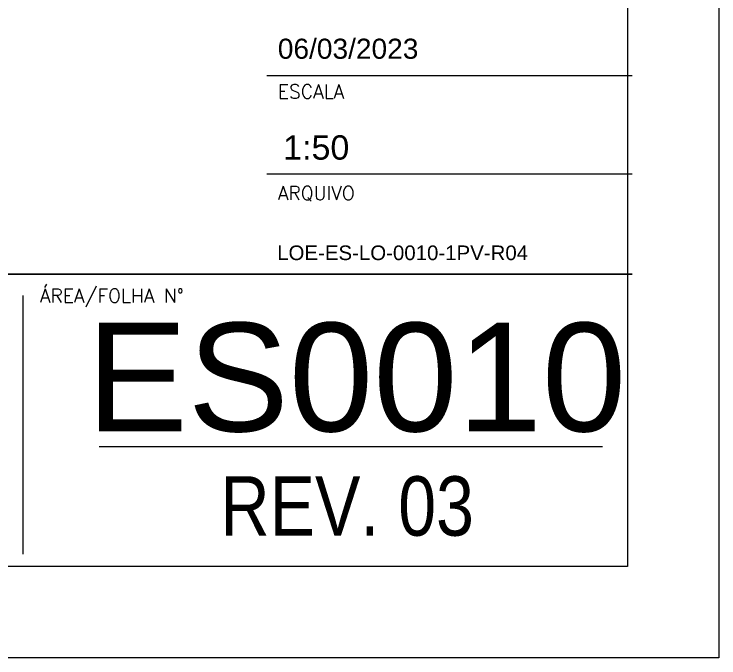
# Model space of a CAD drawing. Extents: x -4245 to 5400, y -2094 to 2406.
# Drawn here: x 5014.6 to 5400.2, y -2094.5 to -1742.3 of the extents above; entities that cross this region are included whole.
import ezdxf

# ---------------------------------------------------------------- set-up
doc = ezdxf.new("R2010")
doc.units = 0
doc.header["$LTSCALE"] = 50
doc.header["$MEASUREMENT"] = 0
doc.layers.add('CARIMBO', color=7, linetype='CONTINUOUS')
doc.layers.add('F-MARGEM', color=1, linetype='CONTINUOUS')
doc.styles.add('AR-REF', font='arial.ttf')
doc.styles.add('CONT-TITULO', font='arial.ttf')
doc.styles.add('NFOLHA', font='ARIALN.TTF')
doc.styles.add('STYLE3', font='simplex.shx')

# ---------------------------------------------------------------- blocks, each defined once
blk = doc.blocks.new('A0-4L_900')
at = {"layer": 'F-MARGEM', "color": 2}
blk.add_lwpolyline([(0, 0), (0, 90), (192.9, 90), (192.9, 0)], close=True, dxfattribs=at)
at = {"layer": 'F-MARGEM', "color": 7}
blk.add_lwpolyline([(2.5, 89), (191.9, 89), (191.9, 1), (2.5, 1)], close=True, dxfattribs=at)

msp = doc.modelspace()

# ---------------------------------------------------------------- linework, layer by layer
at = {"layer": 'CARIMBO', "color": 1}
for p, q in [((5152.767, -1775.932), (5352.767, -1775.932)), ((5152.767, -1829.748), (5352.767, -1829.748)), ((5019.526, -2037.697), (5019.526, -1896.175)), ((5061.129, -1978.809), (5336.519, -1978.809))]:
    msp.add_line(p, q, dxfattribs=at)
at = {"layer": 'CARIMBO', "color": 94}
msp.add_line((4502.767, -1884.493), (5352.767, -1884.493), dxfattribs=at)
at = {"layer": 'CARIMBO', "color": 6}
msp.add_line((5352.767, -1884.493), (4502.767, -1884.493), dxfattribs=at)

# ---------------------------------------------------------------- block references
at = {"layer": 'F-MARGEM', "linetype": 'Continuous', "xscale": 50, "yscale": 50, "zscale": 50}
msp.add_blockref('A0-4L_900', (-4244.836, -2094.493), dxfattribs=at)

# ---------------------------------------------------------------- texts
at = {"layer": 'CARIMBO', "color": 2, "style": 'STYLE3'}
for s, p in [('ESCALA', (5158.858, -1788.381)), ('ARQUIVO', (5158.858, -1843.972)), ('ÁREA/FOLHA N°', (5028.69, -1900.087))]:
    msp.add_text(s, height=7.5, dxfattribs=at).set_placement(p)
at = {"layer": 'CARIMBO', "color": 3, "style": 'AR-REF'}
msp.add_text('LOE-ES-LO-0010-1PV-R04', height=8, dxfattribs=at).set_placement((5158.502, -1876.864))
at = {"layer": 'CARIMBO', "color": 5}
for s, height, style, p in [('ES0010', 59.4, 'CONT-TITULO', (5054.215, -1970.568)), ('REV. 03', 32.5, 'NFOLHA', (5127.516, -2027.636))]:
    msp.add_text(s, height=height, dxfattribs=dict(at, style=style)).set_placement(p)
at = {"layer": 'CARIMBO', "color": 3, "insert": (5161.783, -1808.591), "char_height": 13.31, "width": 818.59964, "attachment_point": 1, "style": 'AR-REF'}
msp.add_mtext('1:50', dxfattribs=at)
at = {"layer": 'CARIMBO', "color": 3, "style": 'AR-REF'}
msp.add_attdef('06/03/2023', (5158.858, -1766.721), '', height=11, dxfattribs=at)

doc.saveas('drawing.dxf')
